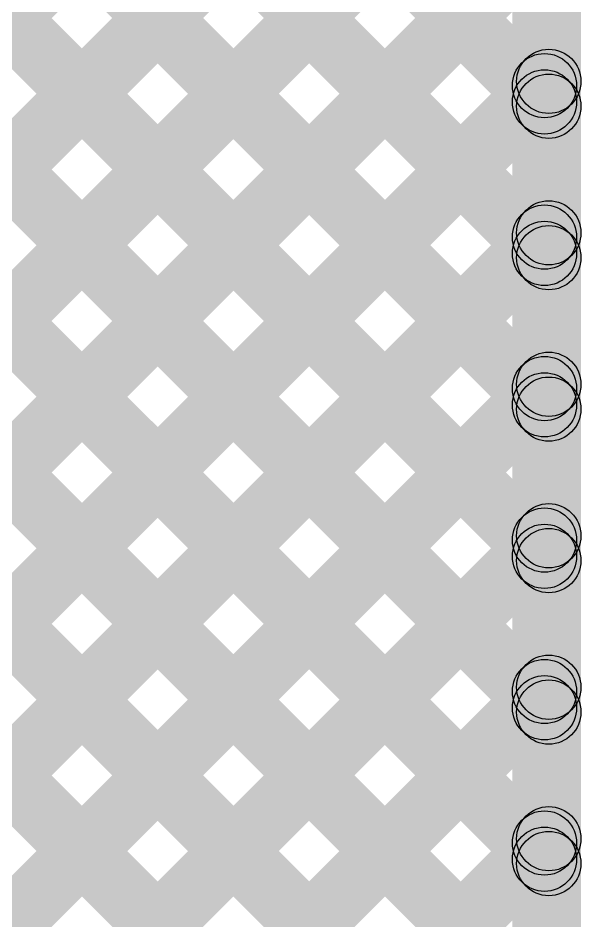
# Model space of a CAD drawing. Header units: millimetres. Extents: x 0 to 212, y 0 to 213.
# Drawn here: x 2.4141 to 2.5455, y 0.691 to 0.9018 of the extents above; entities that cross this region are included whole.
import ezdxf

# ---------------------------------------------------------------- set-up
doc = ezdxf.new("R2010")
doc.units = ezdxf.units.MM
doc.header["$MEASUREMENT"] = 0
doc.layers.add('BottomLayer', color=5, linetype='Continuous')
doc.layers.add('TopLayer', color=1, linetype='Continuous')

msp = doc.modelspace()

# ---------------------------------------------------------------- hatches: boundary and pattern name
at = {"layer": 'BottomLayer'}
for points in [[(1.87705, 1.2487), (1.88766, 1.2593), (2.5433, 0.60366), (2.5327, 0.59305)], [(1.91241, 1.2487), (1.92302, 1.2593), (2.5433, 0.63902), (2.5327, 0.62841)], [(1.94776, 1.2487), (1.95837, 1.2593), (2.5433, 0.67437), (2.5327, 0.66376)], [(1.98312, 1.2487), (1.99373, 1.2593), (2.5433, 0.70973), (2.5327, 0.69912)], [(2.01847, 1.2487), (2.02908, 1.2593), (2.5433, 0.74508), (2.5327, 0.73447)], [(1.85049, 1.23991), (1.86109, 1.25052), (2.5433, 0.5683), (2.5327, 0.5577)], [(2.5455, 0.53718), (2.5305, 0.53718), (2.5305, 1.22713), (2.5455, 1.22713)], [(2.17151, 1.13102), (2.18211, 1.14163), (2.5433, 0.78044), (2.5327, 0.76983)], [(2.20743, 1.13045), (2.21803, 1.14106), (2.5433, 0.81579), (2.5327, 0.80519)], [(2.24281, 1.13043), (2.25342, 1.14103), (2.5433, 0.85115), (2.5327, 0.84054)], [(2.27783, 1.13076), (2.28843, 1.14137), (2.5433, 0.8865), (2.5327, 0.8759)], [(1.83789, 0.3177), (1.82728, 0.3283), (2.5327, 1.03372), (2.5433, 1.02311)], [(1.93727, 0.38172), (1.92666, 0.39233), (2.5327, 0.99837), (2.5433, 0.98776)], [(1.97205, 0.38115), (1.96145, 0.39176), (2.5327, 0.96301), (2.5433, 0.9524)], [(2.0066, 0.38035), (1.996, 0.39096), (2.5327, 0.92765), (2.5433, 0.91705)], [(2.04095, 0.37934), (2.03035, 0.38995), (2.5327, 0.8923), (2.5433, 0.88169)], [(2.07512, 0.37815), (2.06451, 0.38876), (2.5327, 0.85694), (2.5433, 0.84634)], [(2.11127, 0.37895), (2.10067, 0.38956), (2.5327, 0.82159), (2.5433, 0.81098)], [(2.14297, 0.37529), (2.13236, 0.3859), (2.5327, 0.78623), (2.5433, 0.77563)], [(2.15353, 0.3505), (2.14293, 0.36111), (2.5327, 0.75088), (2.5433, 0.74027)], [(2.15608, 0.3177), (2.14548, 0.3283), (2.5327, 0.71552), (2.5433, 0.70492)]]:
    msp.add_hatch(color=5, dxfattribs=at).paths.add_polyline_path(points)
h = msp.add_hatch(color=5, dxfattribs=at)
edge = h.paths.add_edge_path()
edge.add_arc((2.538, 0.887), 0.0075, 0, 360)
h = msp.add_hatch(color=5, dxfattribs=at)
edge = h.paths.add_edge_path()
edge.add_arc((2.538, 0.8812), 0.0075, 0, 360)
h = msp.add_hatch(color=5, dxfattribs=at)
edge = h.paths.add_edge_path()
edge.add_arc((2.538, 0.85164), 0.0075, 0, 360)
h = msp.add_hatch(color=5, dxfattribs=at)
edge = h.paths.add_edge_path()
edge.add_arc((2.538, 0.84584), 0.0075, 0, 360)
h = msp.add_hatch(color=5, dxfattribs=at)
edge = h.paths.add_edge_path()
edge.add_arc((2.538, 0.81629), 0.0075, 0, 360)
h = msp.add_hatch(color=5, dxfattribs=at)
edge = h.paths.add_edge_path()
edge.add_arc((2.538, 0.81049), 0.0075, 0, 360)
h = msp.add_hatch(color=5, dxfattribs=at)
edge = h.paths.add_edge_path()
edge.add_arc((2.538, 0.78093), 0.0075, 0, 360)
h = msp.add_hatch(color=5, dxfattribs=at)
edge = h.paths.add_edge_path()
edge.add_arc((2.538, 0.77513), 0.0075, 0, 360)
h = msp.add_hatch(color=5, dxfattribs=at)
edge = h.paths.add_edge_path()
edge.add_arc((2.538, 0.74558), 0.0075, 0, 360)
h = msp.add_hatch(color=5, dxfattribs=at)
edge = h.paths.add_edge_path()
edge.add_arc((2.538, 0.73978), 0.0075, 0, 360)
h = msp.add_hatch(color=5, dxfattribs=at)
edge = h.paths.add_edge_path()
edge.add_arc((2.538, 0.71022), 0.0075, 0, 360)
h = msp.add_hatch(color=5, dxfattribs=at)
edge = h.paths.add_edge_path()
edge.add_arc((2.538, 0.70442), 0.0075, 0, 360)
at = {"layer": 'TopLayer'}
for points in [[(2.5445, 0.14206), (2.5295, 0.14206), (2.5295, 1.22713), (2.5445, 1.22713)], [(2.08118, 1.18599), (2.09178, 1.1966), (2.5423, 0.74608), (2.5317, 0.73547)], [(2.0635, 1.16832), (2.07411, 1.17892), (2.5423, 0.71073), (2.5317, 0.70012)], [(2.04582, 1.15064), (2.05643, 1.16125), (2.5423, 0.67537), (2.5317, 0.66476)], [(2.02814, 1.13296), (2.03875, 1.14357), (2.5423, 0.64002), (2.5317, 0.62941)], [(2.17151, 1.13102), (2.18211, 1.14163), (2.5423, 0.78144), (2.5317, 0.77083)], [(2.20743, 1.13045), (2.21803, 1.14106), (2.5423, 0.81679), (2.5317, 0.80619)], [(2.24281, 1.13043), (2.25342, 1.14103), (2.5423, 0.85215), (2.5317, 0.84154)], [(2.27783, 1.13076), (2.28843, 1.14137), (2.5423, 0.8875), (2.5317, 0.8769)], [(2.01047, 1.11528), (2.02107, 1.12589), (2.5423, 0.60466), (2.5317, 0.59405)], [(1.99279, 1.09761), (2.0034, 1.10821), (2.5423, 0.5693), (2.5317, 0.5587)], [(1.50471, -0.01548), (1.4941, -0.00488), (2.5317, 1.03272), (2.5423, 1.02211)], [(1.93727, 0.38172), (1.92666, 0.39233), (2.5317, 0.99737), (2.5423, 0.98676)], [(1.97205, 0.38115), (1.96145, 0.39176), (2.5317, 0.96201), (2.5423, 0.9514)], [(2.0066, 0.38035), (1.996, 0.39096), (2.5317, 0.92665), (2.5423, 0.91605)], [(2.04095, 0.37934), (2.03035, 0.38995), (2.5317, 0.8913), (2.5423, 0.88069)], [(2.07512, 0.37815), (2.06451, 0.38876), (2.5317, 0.85594), (2.5423, 0.84534)], [(2.11127, 0.37895), (2.10067, 0.38956), (2.5317, 0.82059), (2.5423, 0.80998)], [(2.14297, 0.37529), (2.13236, 0.3859), (2.5317, 0.78523), (2.5423, 0.77463)], [(2.15353, 0.3505), (2.14293, 0.36111), (2.5317, 0.74988), (2.5423, 0.73927)], [(1.8229, -0.01548), (1.8123, -0.00488), (2.5317, 0.71452), (2.5423, 0.70392)]]:
    msp.add_hatch(color=1, dxfattribs=at).paths.add_polyline_path(points)
h = msp.add_hatch(color=1, dxfattribs=at)
edge = h.paths.add_edge_path()
edge.add_arc((2.537, 0.886), 0.0075, 0, 360)
h = msp.add_hatch(color=1, dxfattribs=at)
edge = h.paths.add_edge_path()
edge.add_arc((2.537, 0.8822), 0.0075, 0, 360)
h = msp.add_hatch(color=1, dxfattribs=at)
edge = h.paths.add_edge_path()
edge.add_arc((2.537, 0.85064), 0.0075, 0, 360)
h = msp.add_hatch(color=1, dxfattribs=at)
edge = h.paths.add_edge_path()
edge.add_arc((2.537, 0.84684), 0.0075, 0, 360)
h = msp.add_hatch(color=1, dxfattribs=at)
edge = h.paths.add_edge_path()
edge.add_arc((2.537, 0.81529), 0.0075, 0, 360)
h = msp.add_hatch(color=1, dxfattribs=at)
edge = h.paths.add_edge_path()
edge.add_arc((2.537, 0.81149), 0.0075, 0, 360)
h = msp.add_hatch(color=1, dxfattribs=at)
edge = h.paths.add_edge_path()
edge.add_arc((2.537, 0.77993), 0.0075, 0, 360)
h = msp.add_hatch(color=1, dxfattribs=at)
edge = h.paths.add_edge_path()
edge.add_arc((2.537, 0.77613), 0.0075, 0, 360)
h = msp.add_hatch(color=1, dxfattribs=at)
edge = h.paths.add_edge_path()
edge.add_arc((2.537, 0.74458), 0.0075, 0, 360)
h = msp.add_hatch(color=1, dxfattribs=at)
edge = h.paths.add_edge_path()
edge.add_arc((2.537, 0.74078), 0.0075, 0, 360)
h = msp.add_hatch(color=1, dxfattribs=at)
edge = h.paths.add_edge_path()
edge.add_arc((2.537, 0.70922), 0.0075, 0, 360)
h = msp.add_hatch(color=1, dxfattribs=at)
edge = h.paths.add_edge_path()
edge.add_arc((2.537, 0.70542), 0.0075, 0, 360)

# ---------------------------------------------------------------- linework, layer by layer
at = {"layer": 'BottomLayer'}
for centre in [(2.538, 0.887), (2.538, 0.8812), (2.538, 0.85164), (2.538, 0.84584), (2.538, 0.81629), (2.538, 0.81049), (2.538, 0.78093), (2.538, 0.77513), (2.538, 0.74558), (2.538, 0.73978), (2.538, 0.71022), (2.538, 0.70442)]:
    msp.add_circle(centre, 0.0075, dxfattribs=at)
at = {"layer": 'TopLayer'}
for centre in [(2.537, 0.886), (2.537, 0.8822), (2.537, 0.85064), (2.537, 0.84684), (2.537, 0.81529), (2.537, 0.81149), (2.537, 0.77993), (2.537, 0.77613), (2.537, 0.74458), (2.537, 0.74078), (2.537, 0.70922), (2.537, 0.70542)]:
    msp.add_circle(centre, 0.0075, dxfattribs=at)

doc.saveas('drawing.dxf')
